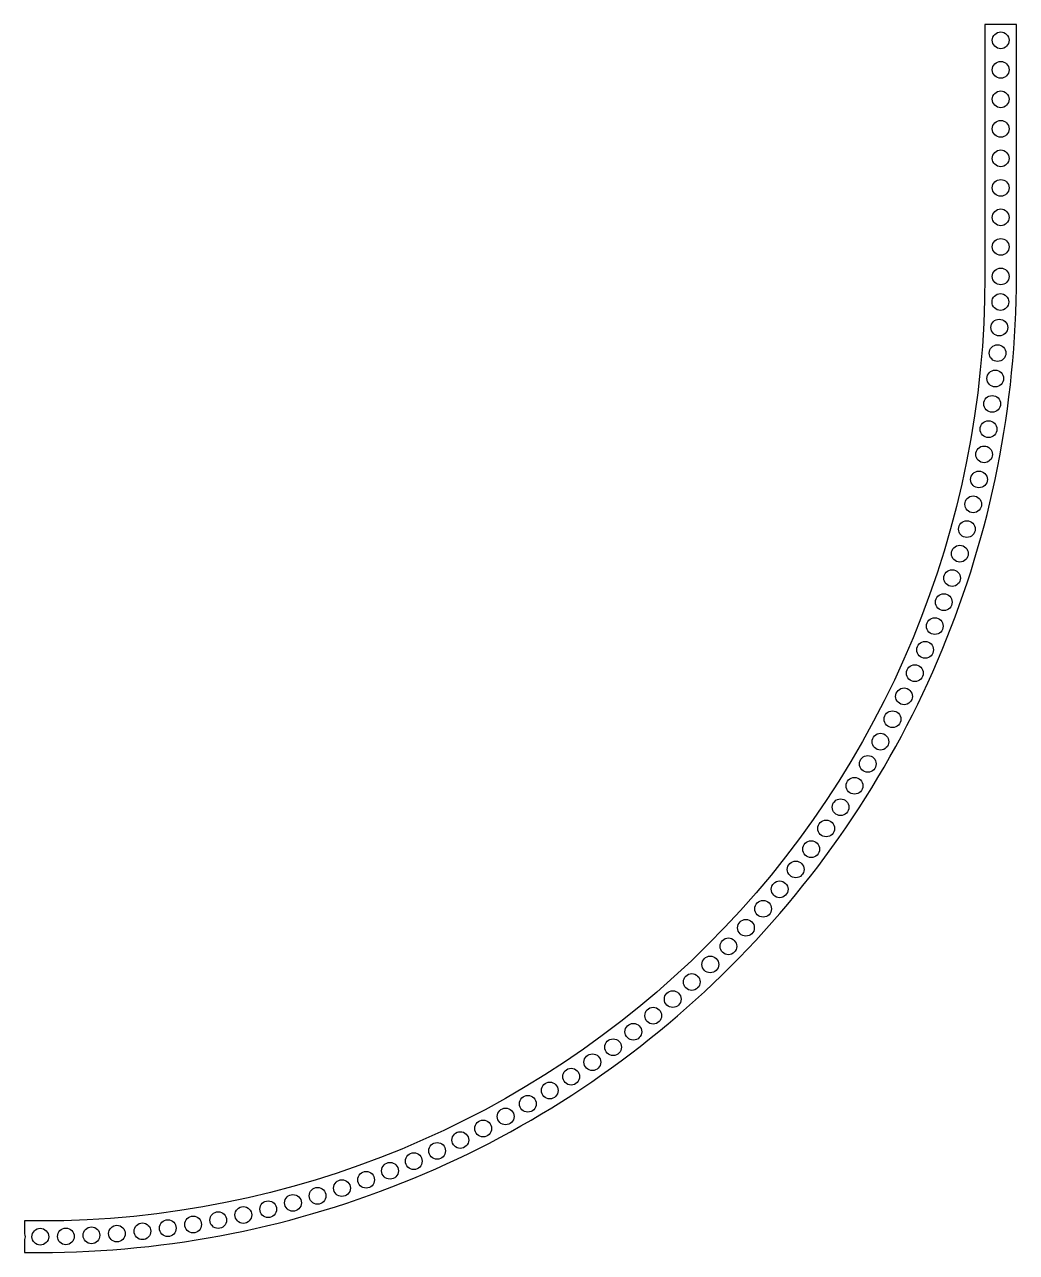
# Model space of a CAD drawing. Header units: inches. Extents: x -0.2 to 15.5, y -15.5 to 4.
import ezdxf

# ---------------------------------------------------------------- set-up
doc = ezdxf.new("R2010")
doc.units = ezdxf.units.IN
doc.header["$MEASUREMENT"] = 0

msp = doc.modelspace()

# ---------------------------------------------------------------- linework, layer by layer
msp.add_lwpolyline([(-0.25, -15.295), (-0.25, -15.5), (0, -15.5, 0.414214), (15.5, 0), (15.5, 4), (15, 4), (15, 0, -0.414214), (0, -15), (-0.25, -15), (-0.25, -15.205, -0.17609)], format="xyb", close=True)
for centre in [(15.25, 3.75), (15.25, 3.281), (15.25, 2.813), (15.25, 2.344), (15.25, 1.875), (15.25, 1.406), (15.25, 0.938), (15.25, 0.469), (15.25, 0), (15.245, -0.406), (15.228, -0.812), (15.201, -1.217), (15.164, -1.621), (15.115, -2.024), (15.056, -2.426), (14.986, -2.826), (14.905, -3.224), (14.814, -3.619), (14.713, -4.012), (14.601, -4.403), (14.478, -4.79), (14.346, -5.173), (14.203, -5.553), (14.05, -5.93), (13.887, -6.301), (13.715, -6.669), (13.532, -7.032), (13.34, -7.389), (13.139, -7.742), (12.928, -8.089), (12.708, -8.43), (12.479, -8.766), (12.241, -9.095), (11.995, -9.417), (11.74, -9.733), (11.477, -10.042), (11.205, -10.344), (10.926, -10.639), (10.639, -10.926), (10.344, -11.205), (10.042, -11.477), (9.733, -11.74), (9.417, -11.995), (9.095, -12.241), (8.766, -12.479), (8.43, -12.708), (8.089, -12.928), (7.742, -13.139), (7.389, -13.34), (7.032, -13.532), (6.669, -13.715), (6.301, -13.887), (5.93, -14.05), (5.173, -14.346), (5.553, -14.203), (4.79, -14.478), (4.012, -14.713), (4.403, -14.601), (3.224, -14.905), (3.619, -14.814), (2.024, -15.115), (2.426, -15.056), (2.826, -14.986), (0, -15.25), (0.406, -15.245), (0.812, -15.228), (1.217, -15.201), (1.621, -15.164)]:
    msp.add_circle(centre, 0.133)

doc.saveas('drawing.dxf')
